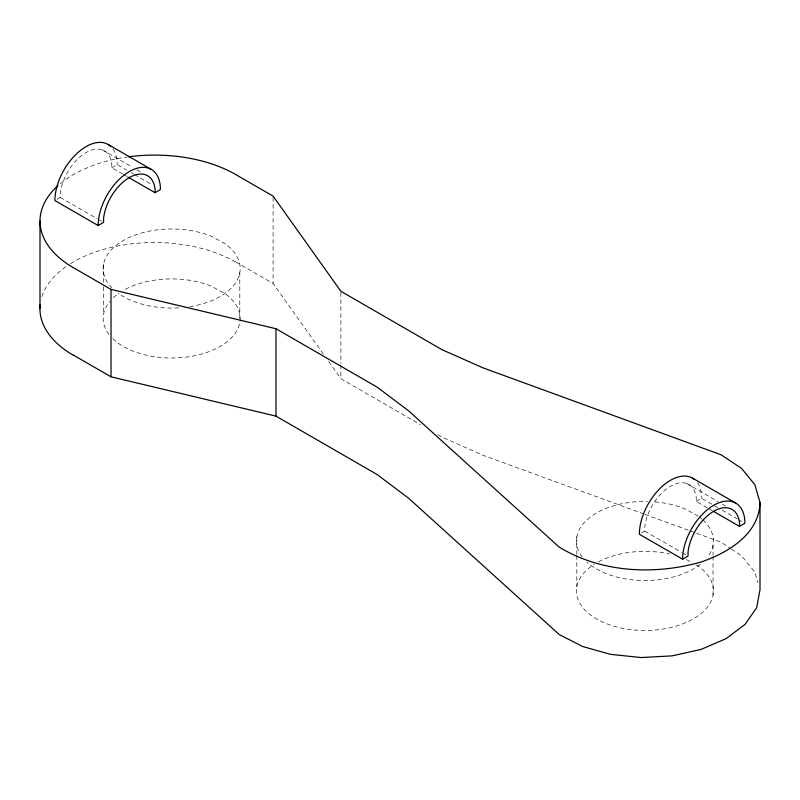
<?xml version="1.0" encoding="UTF-8"?>
<svg xmlns="http://www.w3.org/2000/svg" width="800" height="800" viewBox="0 0 800 800"><rect width="100%" height="100%" fill="white"/><g stroke="black" fill="none" stroke-linecap="round" stroke-linejoin="round"><path stroke-width="0.6" stroke-dasharray="4 3" d="M57.06 199.31L60.3 197.44L60.38 192.92A36.7 21.19 -60 0 1 86.53 152.33A36.7 21.19 -60 0 1 111.82 164.35L111.77 167.72L122.58 173.96M641.52 532.99L644.76 531.11L644.83 526.6A36.7 21.19 -60 0 1 670.99 486.01A36.7 21.19 -60 0 1 696.28 498.02L696.23 501.4L708.12 508.27M60.43 183.71C71.08 174.47 84.2 168.61 97.38 163.9A114.68 66.21 0 0 1 127.43 156.97M111.77 167.72L117.18 164.6L126.91 170.22M696.23 501.4L701.63 498.28L717.85 507.64M643.8 513.97L483.17 455.32L442 437.08L436.62 433.97M644.97 514.4L695.39 532.81M696.56 533.24L721.18 542.23L730.36 548.35M698.24 516.14L685.29 509.02A68.51 39.55 0 0 0 652.21 501.65M686.51 559.63L691.84 562.57M696.11 564.91L698.24 566.09A68.51 39.55 0 0 1 690.6 620.4A68.51 39.55 0 0 1 596.26 618.76A68.51 39.55 0 0 1 594.29 564.28M686.68 483.49L718.04 501.59M722.36 504.09L725.61 505.96M102.22 149.81L132.5 167.29M136.82 169.79L142.23 172.91M722.18 510.14L737.32 518.88M738.4 519.5L742.72 522M131.23 172.72L133.4 173.96M134.48 174.59L151.78 184.58M709.2 508.89L712.45 510.76M123.66 174.59L126.91 176.46M235.63 261.89L273.1 283.52L323.58 354.4M644.76 531.11L681.52 552.34M682.6 552.96L685.85 554.84M60.3 197.44L97.07 218.66M98.15 219.29L102.47 221.78M328.63 361.49L340.89 378.7L420.49 424.66M731.38 549.03L741.58 555.82L754.85 572.09L757.94 582.73M713.04 545.18L713.04 555.17M713.04 556.42L713.04 595.13M576.8 536.77L576.8 554.25M576.8 555.5L576.8 586.71M340.89 292.55L340.89 363.72M340.89 364.97L340.89 378.7M273.1 197.37L273.1 283.52M239.8 272.73L239.8 320.17M103.56 264.32L103.56 285.54M103.56 286.79L103.56 314.26M702.97 519.97A68.51 39.55 0 0 1 707.46 557.12M700.27 564.29A68.51 39.55 0 0 1 586.88 561.98M582.29 557A68.51 39.55 0 0 1 647.46 501.45M699.24 516.88A68.51 39.55 0 0 1 702.08 519.18M598.53 561.82A68.51 39.55 0 0 1 669.59 554.02M41.83 296.61A114.44 66.07 0 0 1 66.54 266.24M70.5 263.65A114.44 66.07 0 0 1 235.46 261.99M112.78 338.66A68.51 39.55 0 0 0 210.78 350.94A68.51 39.55 0 0 0 225 293.63L212.05 286.51A68.51 39.55 0 0 0 123.12 290.56M109.04 334.49A68.51 39.55 0 0 1 109.89 301.38M113.34 297.73A68.51 39.55 0 0 1 119.08 293.13M189.78 306.67A68.51 39.55 0 0 0 225 243.69L212.05 236.57A68.51 39.55 0 0 0 126.18 238.95A68.51 39.55 0 0 0 111.96 287.9M178.73 307.86A68.51 39.55 0 0 1 118.36 293.36M113 149.03A44.04 25.43 -60 0 1 117.18 164.6M697.46 482.71A44.04 25.43 -60 0 1 701.63 498.28"/><path stroke-width="1.2" d="M127.99 177.09L155.02 192.69L155.08 189.32A36.7 21.19 -60 0 0 129.78 177.3A36.7 21.19 -60 0 0 103.63 217.89L103.55 222.41L98.15 225.53L54.89 200.56A44.04 25.43 -60 0 1 76.03 154.31A44.04 25.43 -60 0 1 110.74 146.42M713.53 511.39L739.48 526.37L739.53 522.99A36.7 21.19 -60 0 0 714.24 510.98A36.7 21.19 -60 0 0 688.09 551.57L688.01 556.09L682.6 559.21L639.35 534.24A44.04 25.43 -60 0 1 659.84 488.62A44.04 25.43 -60 0 1 694.34 479.37M128.65 156.8A114.68 66.21 0 0 1 235.63 174.49L273.1 196.12L340.89 291.3L442 349.68L483.17 367.92L721.18 454.83L741.58 468.42L754.85 484.69L760 502.42C759.11 534.48 727.91 552.74 701.12 562.01C654.35 575.3 601.35 572.79 559.16 547.08L408.71 410.9L377.12 387.13L275.97 328.73L111.02 289.41L73.44 267.72A114.19 65.92 0 0 1 55.4 188.04L57.91 185.87M155.02 192.69L160.43 189.57A44.04 25.43 -60 0 0 129.29 171.59A44.04 25.43 -60 0 0 98.15 225.53M739.48 526.37L744.89 523.25A44.04 25.43 -60 0 0 713.74 505.27A44.04 25.43 -60 0 0 682.6 559.21M73.44 355.12L111.02 376.81L275.97 416.13L377.12 474.53L408.71 498.3L559.16 634.48L582.42 646.45L610.41 654.33L641.05 657.55L672.06 655.87L701.12 649.4L726.08 638.64L745.06 624.39L756.65 607.7L760 589.82L760 502.42M692.51 478.12L735.76 503.09M108.06 144.44L151.31 169.41M275.97 328.73L275.97 416.13M111.02 289.41L111.02 376.81M40 221.03L40 308.43M73.27 355.22A114.44 66.07 0 0 1 40.12 304.73"/></g></svg>
